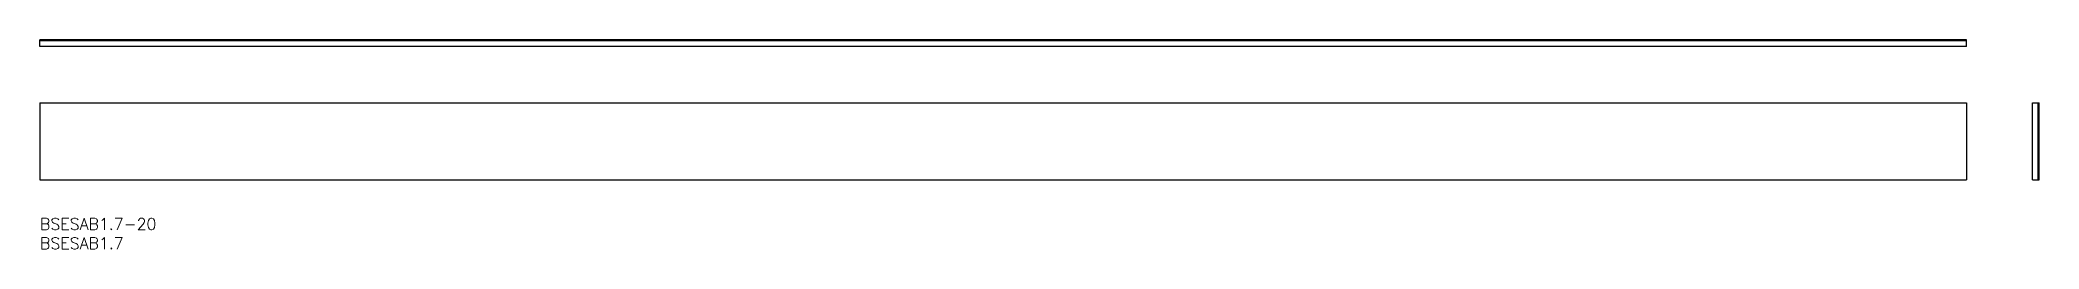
# Model space of a CAD drawing. Extents: x 0 to 519, y -8 to 46.
import ezdxf

# ---------------------------------------------------------------- set-up
doc = ezdxf.new("R2010")
doc.units = 0
doc.header["$LTSCALE"] = 0.5
doc.layers.add('MSM_CONTINUOUS', color=7, linetype='CONTINUOUS')
doc.layers.add('MSM_PART_NUMBER', color=7, linetype='CONTINUOUS')
doc.styles.get("Standard").update_dxf_attribs({"font": 'txt.shx', "height": 3, "bigfont": 'bigfont.shx'})

# ---------------------------------------------------------------- blocks, each defined once
blk = doc.blocks.new('*U10')
at = {"layer": 'MSM_PART_NUMBER'}
blk.add_text('BSESAB1.7-20', height=3, dxfattribs=at).set_placement((0, -3))
blk = doc.blocks.new('*U11')
at = {"layer": 'MSM_PART_NUMBER'}
blk.add_text('BSESAB1.7', height=3, dxfattribs=at).set_placement((0, -8))

msp = doc.modelspace()

# ---------------------------------------------------------------- linework, layer by layer
at = {"layer": 'MSM_CONTINUOUS'}
for p, q in [((0, 44.61), (0, 46.31)), ((500, 46.31), (0, 46.31)), ((500, 46.11), (0, 46.11)), ((500, 44.61), (0, 44.61)), ((500, 44.61), (500, 46.31)), ((0, 30), (0, 10)), ((0, 30), (500, 30)), ((500, 30), (500, 10)), ((517.08, 30), (518.78, 30)), ((517.08, 10), (517.08, 30)), ((518.58, 10), (518.58, 30)), ((518.78, 10), (518.78, 30)), ((0, 10), (500, 10)), ((517.08, 10), (518.78, 10))]:
    msp.add_line(p, q, dxfattribs=at)

# ---------------------------------------------------------------- block references
for name in ['*U10', '*U11']:
    msp.add_blockref(name, (0, 0), dxfattribs=at)

doc.saveas('drawing.dxf')
